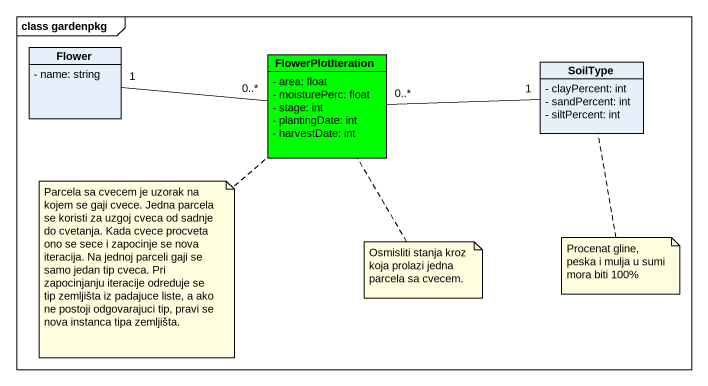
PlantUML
@startuml
mainframe class gardenpkg
hide circle
hide empty members
skinparam classAttributeIconSize 0
class Flower {
  - name: string
}
class FlowerPlotIteration #00FF00 {
  - area: float
  - moisturePerc: float
  - stage: int
  - plantingDate: int
  - harvestDate: int
}
class SoilType {
  - clayPercent: int
  - sandPercent: int
  - siltPercent: int
}
FlowerPlotIteration "0..*" -left- "1" Flower
FlowerPlotIteration "0..*" -right- "1" SoilType
note bottom of FlowerPlotIteration : Parcela sa cvecem je uzorak na kojem se gaji cvece. Jedna parcela se koristi za uzgoj cveca od sadnje do cvetanja. Kada cvece procveta ono se sece i zapocinje se nova iteracija. Na jednoj parceli gaji se samo jedan tip cveca. Pri zapocinjanju iteracije odreduje se tip zemljišta iz padajuce liste, a ako ne postoji odgovarajuci tip, pravi se nova instanca tipa zemljišta.
note bottom of FlowerPlotIteration : Osmisliti stanja kroz koja prolazi jedna parcela sa cvecem.
note bottom of SoilType : Procenat gline, peska i mulja u sumi mora biti 100%
@enduml
